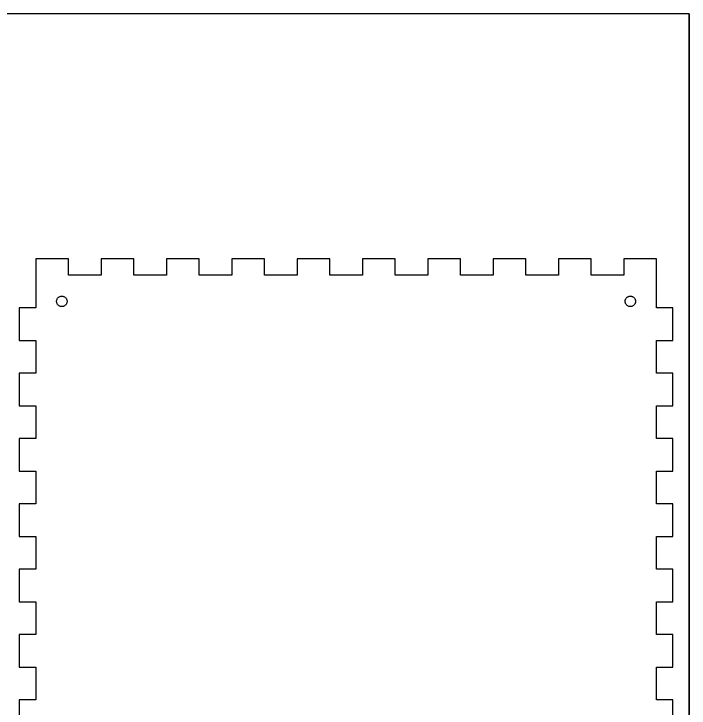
# Model space of a CAD drawing. Header units: millimetres. Extents: x 0 to 800, y 0 to 420.
# Drawn here: x 593.3 to 800, y 207.5 to 420 of the extents above; entities that cross this region are included whole.
import ezdxf

# ---------------------------------------------------------------- set-up
doc = ezdxf.new("R2010")
doc.units = ezdxf.units.MM
doc.header["$MEASUREMENT"] = 0
for name, color, linetype, true_color in [('CuttingLine', 18, 'Continuous', 0x000000), ('Offcut', 18, 'Continuous', 0x000000), ('Sheet', 18, 'Continuous', 0x000000)]:
    doc.layers.add(name, color=color, linetype=linetype, true_color=true_color)

msp = doc.modelspace()

# ---------------------------------------------------------------- linework, layer by layer
at = {"color": 7, "true_color": 0xffffff}
msp.add_lwpolyline([(795, 200), (795, 210), (790, 210), (790, 220), (795, 220), (795, 230), (790, 230), (790, 240), (795, 240), (795, 250), (790, 250), (790, 260), (795, 260), (795, 270), (790, 270), (790, 280), (795, 280), (795, 290), (790, 290), (790, 300), (795, 300), (795, 310), (790, 310), (790, 320), (795, 320), (795, 330), (790, 330), (790, 345), (780, 345), (780, 340), (770, 340), (770, 345), (760, 345), (760, 340), (750, 340), (750, 345), (740, 345), (740, 340), (730, 340), (730, 345), (720, 345), (720, 340), (710, 340), (710, 345), (700, 345), (700, 340), (690, 340), (690, 345), (680, 345), (680, 340), (670, 340), (670, 345), (660, 345), (660, 340), (650, 340), (650, 345), (640, 345), (640, 340), (630, 340), (630, 345), (620, 345), (620, 340), (610, 340), (610, 345), (600, 345), (600, 330), (595, 330), (595, 320), (600, 320), (600, 310), (595, 310), (595, 300), (600, 300), (600, 290), (595, 290), (595, 280), (600, 280), (600, 270), (595, 270), (595, 260), (600, 260), (600, 250), (595, 250), (595, 240), (600, 240), (600, 230), (595, 230), (595, 220), (600, 220), (600, 210), (595, 210), (595, 200)], dxfattribs=at)
for points in [[(608.33, 333.57), (608.49, 333.52), (608.65, 333.46), (608.8, 333.39), (608.94, 333.29), (609.07, 333.19), (609.19, 333.07), (609.29, 332.94), (609.39, 332.8), (609.46, 332.65), (609.52, 332.49), (609.56, 332.33), (609.59, 332.17), (609.6, 332), (609.59, 331.83), (609.56, 331.67), (609.52, 331.51), (609.46, 331.35), (609.39, 331.2), (609.29, 331.06), (609.19, 330.93), (609.07, 330.81), (608.94, 330.71), (608.8, 330.61), (608.65, 330.54), (608.49, 330.48), (608.33, 330.43), (608.17, 330.41), (608, 330.4), (607.83, 330.41), (607.67, 330.43), (607.51, 330.48), (607.35, 330.54), (607.2, 330.61), (607.06, 330.71), (606.93, 330.81), (606.81, 330.93), (606.71, 331.06), (606.61, 331.2), (606.54, 331.35), (606.48, 331.51), (606.43, 331.67), (606.41, 331.83), (606.4, 332), (606.41, 332.17), (606.43, 332.33), (606.48, 332.49), (606.54, 332.65), (606.61, 332.8), (606.71, 332.94), (606.81, 333.07), (606.93, 333.19), (607.06, 333.29), (607.2, 333.39), (607.35, 333.46), (607.51, 333.52), (607.67, 333.57), (607.83, 333.59), (608, 333.6), (608.17, 333.59)], [(782.33, 333.57), (782.49, 333.52), (782.65, 333.46), (782.8, 333.39), (782.94, 333.29), (783.07, 333.19), (783.19, 333.07), (783.29, 332.94), (783.39, 332.8), (783.46, 332.65), (783.52, 332.49), (783.56, 332.33), (783.59, 332.17), (783.6, 332), (783.59, 331.83), (783.56, 331.67), (783.52, 331.51), (783.46, 331.35), (783.39, 331.2), (783.29, 331.06), (783.19, 330.93), (783.07, 330.81), (782.94, 330.71), (782.8, 330.61), (782.65, 330.54), (782.49, 330.48), (782.33, 330.43), (782.17, 330.41), (782, 330.4), (781.83, 330.41), (781.67, 330.43), (781.51, 330.48), (781.35, 330.54), (781.2, 330.61), (781.06, 330.71), (780.93, 330.81), (780.81, 330.93), (780.71, 331.06), (780.61, 331.2), (780.54, 331.35), (780.48, 331.51), (780.43, 331.67), (780.41, 331.83), (780.4, 332), (780.41, 332.17), (780.43, 332.33), (780.48, 332.49), (780.54, 332.65), (780.61, 332.8), (780.71, 332.94), (780.81, 333.07), (780.93, 333.19), (781.06, 333.29), (781.2, 333.39), (781.35, 333.46), (781.51, 333.52), (781.67, 333.57), (781.83, 333.59), (782, 333.6), (782.17, 333.59)]]:
    msp.add_lwpolyline(points, close=True, dxfattribs=at)
at = {"layer": 'CuttingLine', "color": 18, "true_color": 0x000000}
msp.add_lwpolyline([(800, 0), (800, 420)], dxfattribs=at)
at = {"layer": 'Offcut', "color": 18, "true_color": 0x000000}
msp.add_lwpolyline([(800, 0), (800, 0), (800, 420), (800, 420)], close=True, dxfattribs=at)
at = {"layer": 'Sheet', "color": 18, "true_color": 0x000000}
msp.add_lwpolyline([(0, 0), (800, 0), (800, 420), (0, 420)], close=True, dxfattribs=at)

doc.saveas('drawing.dxf')
